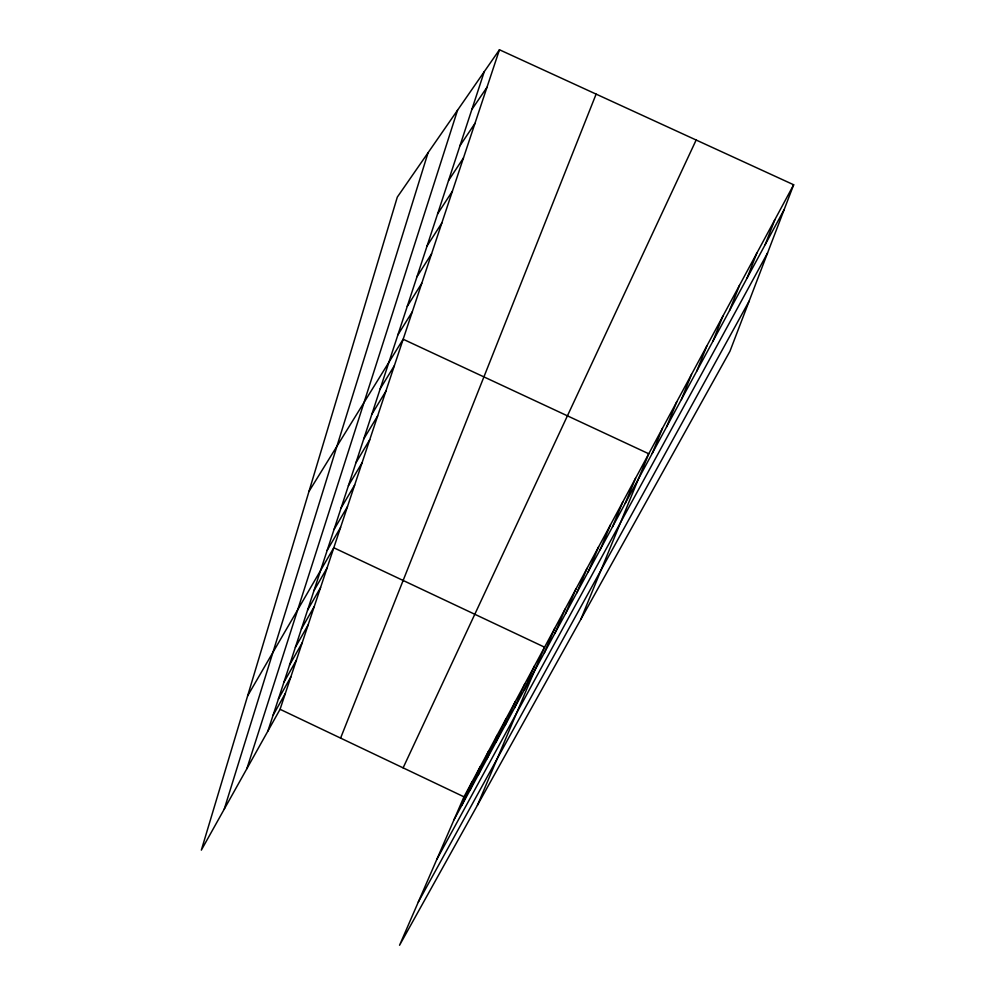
<?xml version="1.0" encoding="UTF-8"?>
<svg xmlns="http://www.w3.org/2000/svg" width="995" height="995" viewBox="0 0 995 995"><rect width="100%" height="100%" fill="white"/><g stroke="black" fill="none" stroke-linecap="round" stroke-linejoin="round"><path stroke-width="1.49" d="M224.248 809.146L428.049 152.757M246.847 768.712L457.551 110.209M267.879 731.101L484.267 71.665M499.453 49.75L397.303 197.109L201.338 850.128L280.068 709.298L499.453 49.75L793.662 184.772L729.969 351.223L399.555 945.25L463.969 796.821L793.662 184.772M765.205 244.608L774.831 219.733M747.009 278.227L756.772 253.252M729.584 310.452L739.459 285.403M340.588 738.103L596.117 94.115M712.855 341.372L722.83 316.261M696.798 371.048L706.86 345.912M681.364 399.58L691.5 374.431M666.526 427.004L676.712 401.88M652.235 453.409L662.483 428.298M580.806 619.387L648.765 453.77L403.162 339.233L308.985 491.43M625.221 503.333L635.531 478.321M612.447 526.964L622.77 502.027M600.109 549.762L610.445 524.9M588.194 571.777L598.542 547.014M576.677 593.057L587.025 568.381M554.787 633.516L565.123 609.052M565.558 613.616L575.894 589.052M544.365 652.77L554.688 628.43M524.216 690.02L534.489 665.916M477.426 805.266L544.576 647.185L333.798 547.76L247.618 695.891M505.025 725.492L515.236 701.662M514.465 708.042L524.713 684.062M495.871 742.407L506.045 718.713M470.013 790.204L480.075 766.934M478.371 774.744L488.47 751.337M486.99 758.824L497.127 735.268M461.891 805.216L471.904 782.095M403.112 767.866L696.152 140.021M454.006 819.793L784.197 209.497M436.805 859.431L767.543 253.016M418.31 902.042L749.148 301.087M273.065 715.305L285.354 693.391M278.401 699.05L290.801 677.023M283.886 682.309L296.41 660.17M289.545 665.07L302.181 642.832M295.378 647.31L308.127 624.959M301.385 628.989L314.246 606.54M307.579 610.097L320.564 587.56M313.985 590.607L327.081 567.971M327.206 550.31L340.539 527.512M334.034 529.477L347.479 506.629M341.098 507.96L354.655 485.05M348.399 485.722L362.08 462.762M355.949 462.725L369.742 439.715M363.76 438.919L377.665 415.885M371.844 414.268L385.873 391.222M380.214 388.746L394.368 365.687M397.913 334.817L412.291 311.796M407.266 306.311L421.756 283.339M416.992 276.697L431.581 253.787M427.091 245.902L441.792 223.091M437.601 213.875L452.414 191.177M448.546 180.518L463.459 157.969M459.951 145.767L474.963 123.392M471.841 109.512L486.953 87.349M280.068 709.298L463.969 796.821"/></g></svg>
